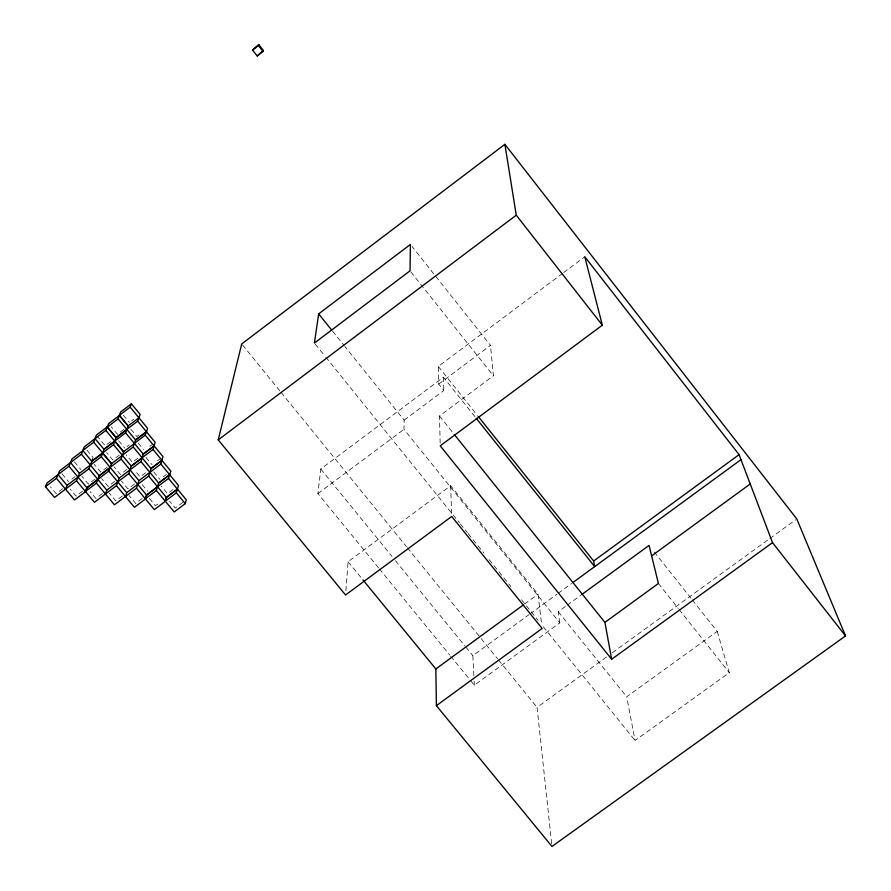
<?xml version="1.0" encoding="UTF-8"?>
<svg xmlns="http://www.w3.org/2000/svg" width="891" height="891" viewBox="0 0 891 891"><rect width="100%" height="100%" fill="white"/><g stroke="black" fill="none" stroke-linecap="round" stroke-linejoin="round"><path stroke-width="0.67" stroke-dasharray="4.46 3.34" d="M470.827 680.891L474.346 685.19L559.804 622.865L403.979 429.317L404.158 420.151L344.828 346.421M345.875 590.833L348.091 561.731L450.646 485.684L538.008 594.197L541.639 624.379M378.552 567.857L317.92 493.581L320.782 468.989L443.44 377.238L475.415 417.278M131.556 420.931L133.706 419.293M123.894 429.362L117.423 434.262L111.264 426.834M110.618 441.669L105.216 445.767L98.133 437.247M71.837 479.146L75.111 476.663M62.671 488.691L56.111 493.659L50.375 486.809M139.029 434.919L136.88 436.545L130.732 429.117M127.001 446.569L129.162 444.932M119.361 455.101L112.845 460.034L106.642 452.561M107.243 467.14L100.716 472.085L94.234 464.3M94.969 479.135L88.409 484.091L81.905 476.284M82.607 491.164L76.036 496.131L70.311 489.282M149.766 446.402L151.927 444.765M137.871 458.219L132.447 462.329L126.244 454.856M126.912 469.446L120.385 474.38L114.159 466.895M114.716 481.441L108.156 486.397L101.663 478.59M102.432 493.48L95.86 498.448L90.136 491.598M157.562 460.725L159.734 459.077M145.589 472.776L140.143 476.885L134.819 470.47M134.552 483.958L127.992 488.903L121.51 481.107M122.345 495.997L115.774 500.965L109.248 493.135M163.164 476.874L166.439 474.402M142.259 498.47L135.666 503.426L129.162 495.608M173.01 489.549L167.53 493.67L161.316 486.174M157.662 504.083L155.457 505.743L148.975 497.924M182.989 502.279L175.293 508.059L169.624 501.232M404.158 420.151L443.852 390.492L438.728 384.088L438.294 366.424L562.589 273.37M563.691 272.535L584.774 256.753M438.728 384.088L490.484 345.385L412.154 246.595M317.92 493.581L403.979 429.317M440.154 443.117L439.497 415.997L493.414 375.79L490.484 345.385M524.532 604.053L538.008 594.197M473.867 675.812L472.843 655.698L528.942 614.69M530.067 613.866L556.998 594.174M558.122 593.361L571.577 583.516M559.804 622.865L558.256 611.694L566.108 605.969M567.222 605.145L580.676 595.322M551.674 843.699L537.073 707.376L606.782 656.801M612.395 652.724L768.677 539.345M769.802 538.532L795.663 519.776M717.222 631.374L729.295 672.672L635.06 740.488L626.707 696.762L717.222 631.374L692.196 599.821M62.036 473.812L68.562 481.619M86.928 450.1L93.154 457.584M74.443 461.839L80.936 469.624M118.659 440.755L124.84 448.206M142.159 484.548L147.817 491.364M123.281 415.139L129.407 422.557M138.183 443.05L143.473 449.432M145.946 457.361L152.127 464.824M153.686 471.862L159.89 479.347M348.091 561.731L362.125 578.883M379.432 568.926L449.732 655.052M450.612 656.132L469.947 679.811M242.586 345.006L280.275 391.383M281.155 392.463L406.485 546.684M407.365 547.765L497.635 658.85M498.515 659.919L537.073 707.376M320.782 468.989L391.973 556.407M395.493 560.729L464.935 645.986M465.815 647.066L472.843 655.698M315.291 344.149L324.903 356.055M325.783 357.135L459.455 522.828M460.324 523.908L467.318 532.573M468.187 533.653L483.913 553.144M489.159 559.648L511 586.723M521.48 599.71L538.086 620.292M543.321 626.785L635.06 740.488M332.61 331.229L343.959 345.329M558.256 611.694L626.707 696.762M439.497 415.997L453.43 433.382M438.294 366.424L477.353 415.351M654.239 551.941L691.338 598.73M410.885 271.922L493.414 375.79M658.416 583.471L678.296 608.486M679.165 609.578L729.295 672.672M474.135 681.17L474.346 685.19M450.646 485.684L451.726 516.457M443.44 377.238L443.852 390.492"/><path stroke-width="1.34" d="M318.655 313.888L314.423 343.057L410.027 270.842L410.428 244.424L318.655 313.888L331.742 330.149M436.39 705.65L542.14 628.489L451.726 516.457L345.552 594.988L218.239 439.876L241.717 343.926L504.896 144.32L796.788 518.952L845.537 635.929L551.963 846.45L436.39 705.65L435.844 668.963L363.005 579.963M131.267 466.193L142.17 457.941L140.967 461.583L158.765 483.111L169.724 474.814L170.805 471.116L161.95 460.413L160.837 464.055L178.49 485.417L177.443 489.192L166.439 497.479L165.347 501.299L154.31 509.607L145.344 498.815L146.536 494.995L168.522 478.411L169.613 474.691L158.654 482.955L156.382 490.495L174.224 511.946L185.272 503.638L186.286 499.795L177.387 489.036L166.383 497.323L165.281 501.154L176.329 492.834L177.387 489.036M150.98 468.477L161.895 460.235L162.997 456.615L154.165 445.934L143.295 454.154L142.103 457.762M111.598 463.843L102.688 453.118L101.318 456.749L119.082 478.133L116.465 485.684L134.43 507.291L145.456 498.982L146.647 495.151L157.629 486.876M125.464 496.499L126.722 492.678L148.697 476.095L151.036 468.655L161.95 460.413M143.173 454.076L154.043 445.856L155.179 442.304L137.682 421.176L140.154 414.404L131.4 403.801L120.653 411.965L119.372 415.351L128.17 425.987M131.211 465.971L153.018 449.51L154.165 445.934M123.593 451.659L121.098 459.065L99.224 475.66L96.428 483.156L114.449 504.818L136.479 488.168L138.918 480.65L160.837 464.055M134.329 443.395L145.2 435.153L147.661 428.382L130.164 407.154L131.4 403.801M105.45 494.015L106.82 490.161L128.761 473.611L131.278 466.149L113.513 444.676L114.828 441.123L123.704 451.815M122.312 455.256L133.227 446.992L135.543 439.853L146.369 431.656M103.868 449.32L125.575 432.848L126.834 429.351L137.682 421.176M263.034 51.422L263.391 50.431L258.735 44.55L252.521 50.063L257.198 55.955L263.034 51.422L258.368 45.53L258.735 44.55M96.428 483.156L85.425 491.487L86.873 487.689L108.802 471.083L111.486 463.688L122.423 455.412M114.716 441.09L116.008 437.559L126.834 429.351M257.198 55.955L263.391 50.431M138.963 417.812L128.092 425.931L126.956 429.551L116.131 437.759L107.299 427.101L118.113 418.881L119.405 415.451L128.204 426.087M102.632 452.951L103.98 449.354L114.828 441.123M81.426 454.265L99.335 475.827L97.943 479.558L86.973 487.856L85.536 491.643L74.543 499.962L56.456 478.333L59.586 470.882L81.426 454.265L82.885 450.657L72.004 458.91L68.975 466.283L47.089 482.889L45.463 486.664L54.529 497.479L76.503 480.817L79.455 473.355L101.318 456.749M65.511 489.159L67.037 485.372L88.944 468.766L91.795 461.382L82.818 450.478L84.266 446.892L105.84 430.386L107.176 426.9L116.019 437.57M107.299 427.101L108.624 423.648L119.405 415.451M92.686 458.787L91.74 461.204L113.513 444.676M82.818 450.478L93.711 442.214L95.103 438.662M252.521 50.063L258.368 45.53M119.372 415.351L130.164 407.154M107.176 426.9L96.362 435.109L94.981 438.628L103.991 449.354M45.463 486.664L56.456 478.333M91.795 461.382L102.688 453.118M146.503 431.857L135.666 440.054L118.113 418.881M134.452 443.428L123.571 451.782L105.84 430.386M99.335 475.783L110.261 467.508M119.082 478.177L140.967 461.583M116.465 485.684L94.446 502.29L76.503 480.817M218.239 439.876L516.257 215.177L504.896 144.32M145.344 498.815L156.382 490.495M602.338 325.182L440.221 445.834L611.672 659.262L772.519 542.63L739.085 454.644L584.774 256.753L602.338 325.182L516.257 215.177M435.844 668.963L523.418 604.878M476.284 418.358L594.676 566.598L593.651 561.018L739.085 454.644M572.701 582.692L740.989 459.645M581.801 594.509L649.06 545.403L658.416 583.471L604.911 622.397L611.672 659.262M651.633 555.884L750.233 483.98M70.5 462.563L79.466 473.355M68.975 466.283L86.984 487.845M58.026 474.591L67.048 485.372M108.802 471.083L126.734 492.69M88.944 468.766L106.809 490.173M148.697 476.095L166.439 497.479M121.098 459.065L138.929 480.65M128.761 473.611L146.636 495.162M136.479 488.168L145.456 498.982M93.711 442.214L111.531 463.665M145.2 435.153L154.043 445.856M153.018 449.51L161.895 460.235M168.522 478.411L177.443 489.192M176.329 492.834L185.272 503.638M125.575 432.848L143.306 454.109M133.227 446.992L151.047 468.655M454.299 434.474L604.911 622.397M478.222 416.431L593.651 561.018M772.519 542.63L845.537 635.929"/></g></svg>
